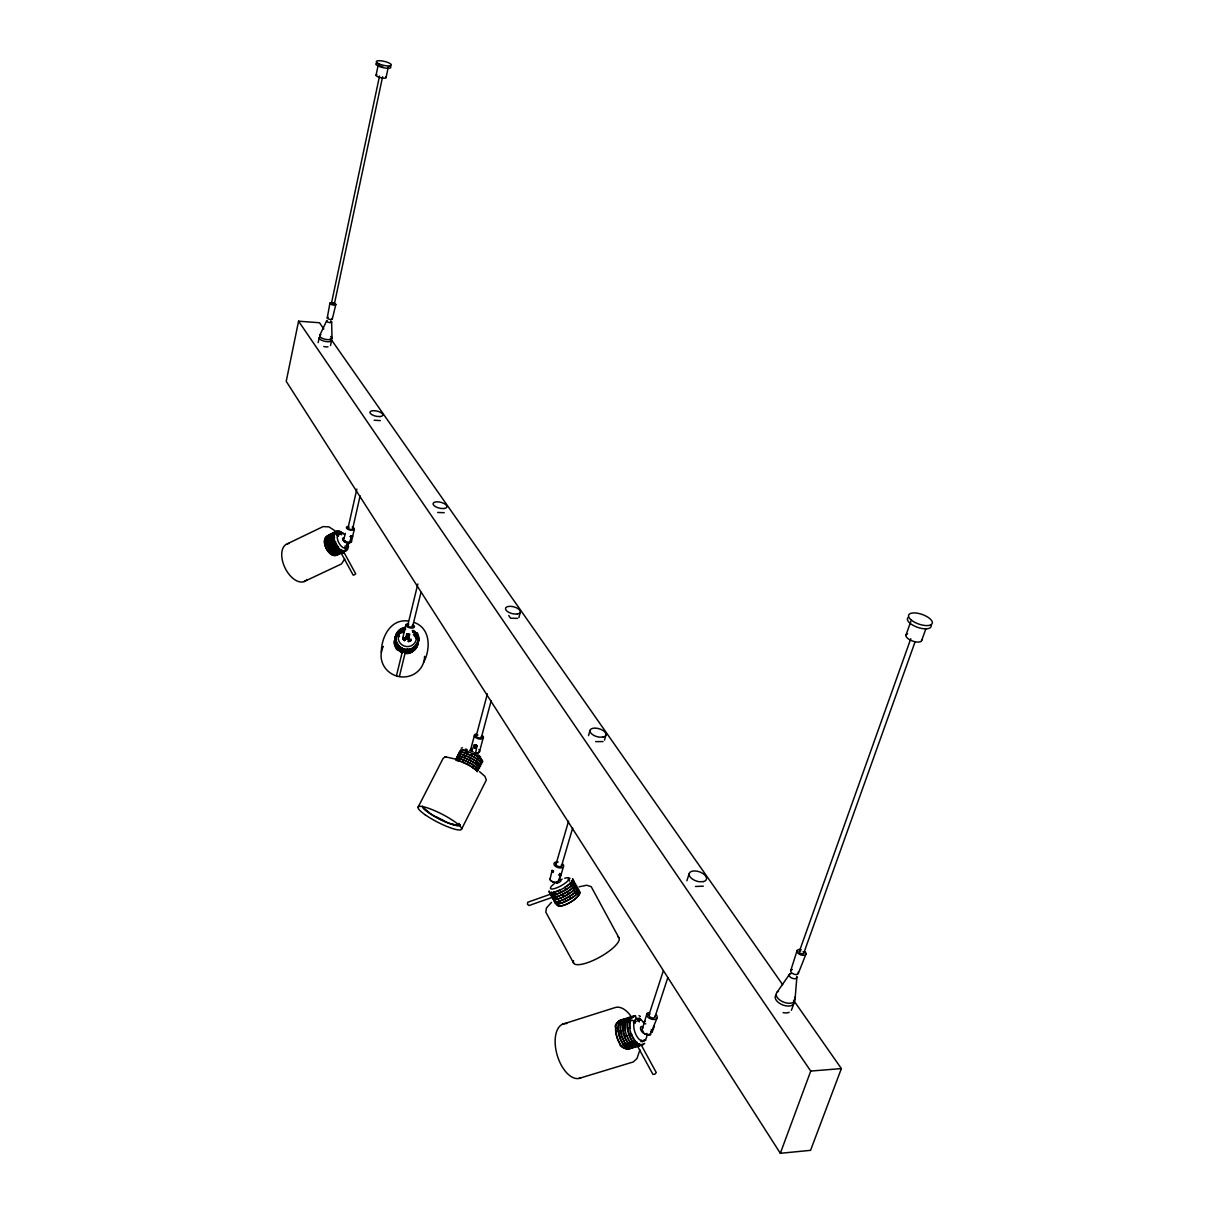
<?xml version="1.0" encoding="UTF-8"?>
<svg xmlns="http://www.w3.org/2000/svg" width="1214" height="1214" viewBox="0 0 1214 1214"><rect width="100%" height="100%" fill="white"/><g stroke="black" fill="none" stroke-linecap="round" stroke-linejoin="round"><path stroke-width="1.5" d="M638.321 1045.998L639.186 1045.952M552.021 895.31L552.537 894.369M476.48 745.032L476.192 746.473M795.079 998.955L796.87 976.997M559.669 873.443L561.141 874.475L557.514 882.396A5.038 2.792 16.9 0 1 552.673 881.774A4.598 2.549 16.9 0 1 550.033 879.285L552.097 870.408L552.947 871.455M650.598 1031.688L652.206 1031.794A5.509 3.278 19.9 0 0 651.068 1029.942M352.47 537.149L351.241 535.829L350.224 536.679L351.407 535.829M647.001 1013.599L641.766 1030.58A5.509 3.278 19.9 0 0 645.135 1033.979A5.509 3.278 19.9 0 0 650.355 1034.586L656.956 1018.197M650.537 1034.465L649.945 1034.662A5.023 2.989 19.9 0 1 645.165 1034.1A5.023 2.989 19.9 0 1 642.1 1031.02L641.796 1030.398M327.279 317.81L329.935 303.136M639.899 1049.852L637.031 1058.426L633.329 1061.931L578.957 1078.427M323.819 328.948L319.479 322.742L298.568 321.194L286.216 381.317L780.329 1153.3L810.557 1150.341L841.378 1068.578L793.546 1000.215M318.159 342.636L319.221 337.629M376.067 75.192L378.343 64.418M382.592 76.785L334.336 304.168L332.712 304.335L331.407 303.485L379.527 76.042M381.348 652.343C381.226 637.396 390.498 618.7 407.98 620.991M386.052 77.62L388.359 66.846M330.527 345.52L331.589 340.512M352.606 536.254L350.846 538.303L349.662 542.931A4.067 1.806 12.7 0 1 345.671 542.294A4.067 1.806 12.7 0 1 343.532 540.367L345.353 533.371M348.13 527.68L356.84 489.075M352.621 528.94L360.118 495.858M350.33 541.581L351.438 541.702L354.367 528.94M395.658 640.537L395.658 640.537A11.245 10.789 12.4 0 1 396.295 635.772M395.931 639.308L395.931 639.308A11.26 10.805 12.5 0 1 397.266 633.071L397.691 633.298M397.266 633.071L397.539 633.92M397.858 635.104A10.744 10.304 12.4 0 1 400.15 632.995L400.013 632.008A11.23 10.774 12.4 0 1 402.987 630.597M400.438 631.766L400.301 630.764L400.438 631.766A10.759 10.319 12.4 0 0 399.194 632.737M401.955 650.841L401.758 651.25A11.214 10.759 12.4 0 1 396.811 646.941L397.357 646.106A10.744 10.319 12.4 0 1 396.629 644.725M402.046 650.051A11.23 10.774 12.4 0 1 397.084 645.742L397.646 644.892A10.759 10.334 12.4 0 1 396.917 643.511M402.335 648.837A11.26 10.805 12.4 0 1 397.373 644.528L397.509 643.906A11.26 10.805 12.5 0 0 402.487 648.23L401.758 651.25M400.15 632.995L400.013 632.008M396.811 646.941L397.357 646.106M397.084 645.742L397.646 644.892M633.222 1041.916A14.538 7.314 73 0 1 629.247 1034.889L631.553 1034.176A14.538 7.314 73 0 0 635.529 1041.202L633.329 1041.46A13.915 7.011 73 0 0 636.819 1044.207L636.864 1044.799A14.538 7.314 73 0 0 641.235 1044.389M638.124 1020.928L640.522 1019.76L638.124 1020.928A13.915 7.011 73 0 0 635.832 1018.804M627.213 1035.451L624.618 1036.316A14.507 7.33 73.1 0 0 628.594 1043.327L631.022 1042.158A13.9 7.011 73 0 0 633.329 1044.268M635.832 1021.642L633.541 1022.355L635.832 1021.642A13.9 7.011 73 0 0 634.694 1020.458M626.287 1044.04L626.409 1043.585A13.885 7.026 73.1 0 0 629.899 1046.331L627.592 1047.029A13.885 7.041 73.1 0 1 624.102 1044.283L626.287 1044.04A14.507 7.345 73.1 0 1 625.149 1042.568M628.594 1043.327L631.022 1042.158M405.4 637.441L404.626 640.597L406.811 634.027M410.727 640.385A3.961 1.897 13.6 0 1 408.42 641.508L409.679 633.981M408.374 641.508L409.255 637.851M332.302 318.994L335.823 304.517M402.744 638.094L405.977 624.815M407.783 625.256L417.828 583.98M396.462 675.758L402.441 651.281M408.101 636.94C407.494 640.522 405.688 635.741 407.585 634.118M409.3 635.347L408.208 634.027L409.482 634.77L406.644 634.694M407.767 638.321L408.708 634.452M399.421 676.471L405.37 651.994M549.745 878.708L549.699 878.875A5.038 2.792 16.9 0 0 552.673 881.774A4.598 2.549 16.9 0 0 557.15 882.502L557.696 882.29M412.639 626.424L420.985 592.341M408.253 636.348L408.496 635.347M415.234 646.667A10.759 10.319 12.4 0 1 412.942 648.792L413.215 649.171A11.23 10.774 12.4 0 1 406.948 651.083L407.085 650.021M406.948 651.083L407.388 648.822L407.236 649.885A11.26 10.805 12.4 0 0 413.534 647.957L413.413 646.971M412.623 649.991L412.912 650.37A11.214 10.759 12.4 0 1 406.644 652.282L406.796 651.69A11.23 10.774 12.4 0 0 410.089 651.19M416.766 639.125A10.744 10.304 12.4 0 0 415.522 636.273L416.083 635.438A11.23 10.774 12.4 0 0 412.608 631.933M415.841 635.059L416.402 634.209L415.841 635.059A10.759 10.319 12.4 0 1 417.085 637.911M415.522 636.273L416.083 635.438M418.147 638.169L418.314 637.562A11.26 10.805 12.5 0 1 418.147 640.78M416.356 646.227L416.356 646.227A11.23 10.774 12.4 0 0 417.707 641.614M413.534 647.957L413.246 647.578A10.774 10.334 12.4 0 0 416.417 644.179L416.994 643.799A11.26 10.805 12.5 0 0 417.692 642.327M470.637 749.736L474.325 735.805M471.654 751.208L474.431 744.652L477.041 745.912L475.584 752.908A4.659 2.398 14.9 0 0 479.287 752.194A4.659 2.398 14.9 0 0 478.862 749.66M476.283 735.73L487.375 693.877M559.533 903.489L558.652 900.97L559.533 903.489A13.111 3.445 -29 0 0 565.845 901.198L565.906 901.016A12.55 3.308 -29 0 0 570.823 898.314L570.99 898.39A13.111 3.445 -29 0 0 576.468 894.217L574.859 892.108L576.468 894.217M481.442 737.186L491.154 700.812M479.682 751.011L483.4 737.095M518.894 617.607L520.32 612.281M575.254 892.002A13.111 3.43 -29 0 1 569.776 896.16L569.609 896.084A12.565 3.293 -29 0 1 564.677 898.785L564.631 898.967A13.111 3.43 -29 0 1 558.319 901.258M557.105 899.028L556.209 896.509L557.105 899.028A13.111 3.414 -29 0 0 563.417 896.736L563.463 896.539A12.565 3.278 -29 0 0 568.395 893.853L568.562 893.914A13.111 3.414 -29 0 0 574.04 889.771L572.431 887.646A12.565 3.263 -29 0 0 574.359 885.158L574.844 884.93A13.111 3.399 -29 0 0 574.92 883.746M568.562 893.914L567.181 891.622A12.565 3.263 -29 0 1 562.249 894.308L562.203 894.506A13.111 3.399 -29 0 1 555.891 896.797M554.677 894.566L553.781 892.047L554.677 894.566A13.126 3.399 -29 0 0 560.989 892.275L561.035 892.078A12.565 3.247 -29 0 0 565.967 889.376L566.134 889.452A13.126 3.399 -29 0 0 571.627 885.309L570.003 883.185L571.764 885.825M423.58 662.541C430.651 649.369 430.894 628.503 414.399 622.539M588.502 735.654L590.019 730.433M556.027 864.11L568.577 821.15M561.612 865.703L572.644 828.115M559.366 880.271L561.187 874.126M563.357 866.933L561.141 874.475L559.608 873.792M604.466 740.145L605.998 734.94M790.739 970.563L797.067 950.714M686.881 880.772L689.097 873.913M648.929 1015.025L663.33 970.79M655.014 1016.755L667.746 977.847M652.176 1031.991L654.376 1026.103M905.978 635.089L910.819 621.462M799.298 951.548L910.773 638.761M803.729 953.218L914.946 642.221M921.654 640.567L925.933 628.64M791.391 1010.321L793.941 1003.204M780.329 1153.3L810.74 1071.067L298.568 321.194M476.465 746.14L475.342 748.294M344.746 558.941L341.468 563.949L304.077 581.567M798.311 973.416L805.959 954.067M338.66 552.765L338.22 553.766M338.16 553.903L338.615 552.947M336.764 548.015L338.463 547.013L336.764 548.015A10.547 5.827 64.4 0 1 333.698 542.628L335.534 541.839L333.698 542.628M330.451 551.004L332.15 550.003L330.451 551.004A10.531 5.842 64.4 0 1 327.385 545.617L329.222 544.843A10.076 5.584 64.4 0 1 328.782 543.432M333.607 549.517L335.307 548.5L333.607 549.517A10.531 5.842 64.4 0 1 330.542 544.13L332.378 543.341L330.542 544.13M476.419 744.774L474.674 748.264L476.176 744.698M319.646 335.565L326.612 320.921M476.161 746.686L475.509 748.067L474.401 747.581M556.543 903.914C559.123 910.773 580.58 898.269 579.715 891.85M463.399 759.979L462.473 762.286A11.67 2.474 27.1 0 1 467.117 764.38L467.162 764.274A12.186 2.58 27.1 0 1 473.096 767.809L474.173 765.7A12.17 2.595 27.1 0 0 468.24 762.164A11.654 2.474 27.1 0 0 463.551 760.176L463.399 759.979A12.17 2.595 27.1 0 0 458.255 758.538L457.177 760.647M468.194 762.255L467.117 764.38M470.395 757.931A12.17 2.61 27.1 0 1 476.328 761.466L475.251 763.576A12.17 2.595 27.1 0 0 469.317 760.04L470.395 757.931A11.654 2.504 27.1 0 0 465.706 755.943L465.554 755.761A12.17 2.61 27.1 0 0 460.409 754.319L459.711 756.671L460.409 754.319M477.39 759.357A12.17 2.625 27.1 0 0 471.472 755.806L472.534 753.697A12.155 2.64 27.1 0 1 478.468 757.233L477.087 759.296L478.468 757.233M472.489 753.803L472.534 753.697A12.671 2.747 27.1 0 0 460.47 751.633M461.563 829.177L486.344 780.041L484.917 776.338L479.576 771.679M474.856 769.373A11.67 2.474 27.1 0 0 472.807 767.764L474.173 765.7M476.996 765.139A11.654 2.489 27.1 0 0 474.947 763.53L476.328 761.466M476.662 767.976L475.584 770.101L476.662 767.976A11.654 2.474 27.1 0 0 473.87 765.639M476.025 761.421A11.654 2.504 27.1 0 1 478.802 763.758L478.164 766.019A12.17 2.595 27.1 0 1 478.711 766.702M481.154 763.06A12.17 2.625 27.1 0 0 480.304 761.8L481.366 759.691A12.155 2.64 27.1 0 1 482.11 761.77L481.654 761.527M478.164 766.019L478.802 763.758M480.304 761.8L481.366 759.691M479.227 763.909A12.17 2.61 27.1 0 1 479.97 765.973L478.908 768.083A12.17 2.595 27.1 0 0 479.014 767.278M469.257 760.146A11.654 2.489 27.1 0 0 464.628 758.067L465.554 755.761M471.411 755.912A11.654 2.504 27.1 0 0 466.783 753.833L467.709 751.527A12.155 2.64 27.1 0 0 462.564 750.1L461.866 752.468L462.564 750.1M462.473 762.286L463.551 760.176M464.628 758.067L465.706 755.943M466.783 753.833L467.709 751.527M457.283 757.066A12.17 2.595 27.1 0 1 457.45 756.701L458.983 754.85A11.654 2.504 27.1 0 1 460.789 754.577M459.59 752.498L461.123 750.647M457.45 756.701L458.983 754.85M351.438 541.702L351.483 541.611A4.067 1.806 12.7 0 0 350.861 540.594M418.056 807.249L443.14 758.34L444.992 757.066M555.359 893.292L555.466 894.688M631.326 1046.787L630.536 1047.864L631.083 1047.227M777.112 992.141L789.57 974.235M343.456 552.704L342.014 553.432L342.758 552.977M403.048 651.296L404.672 651.827M557.211 882.123C555.359 884.748 563.114 880.711 560.307 880.454M473.779 745.29L477.026 745.791M643.299 1031.49L643.01 1031.748A2.762 1.381 73 0 1 641.129 1030.565A2.762 1.381 73 0 1 640.613 1027.332L641.083 1026.619A2.762 1.381 73 0 1 642.965 1027.818M551.49 902.366L546.452 907.981L545.814 912.169L573.661 963.172M568.167 879.179L569.685 881.106M552.233 896.721A13.111 3.399 -29 0 0 552.81 896.979L553.265 896.676A12.565 3.263 -29 0 0 556.209 896.509M552.81 896.979L554.479 898.906A12.565 3.278 -29 0 0 557.423 898.739M574.738 885.628L575.193 885.325A13.111 3.414 -29 0 1 576.043 887.161L575.557 887.373A12.565 3.278 -29 0 1 573.645 889.877L574.04 889.771M577.151 890.059L577.606 889.771A13.111 3.445 -29 0 1 578.471 891.607L577.985 891.82A12.55 3.308 -29 0 1 576.073 894.323M549.487 891.88A13.126 3.384 -29 0 0 550.382 892.533L552.051 894.46A12.565 3.247 -29 0 0 554.995 894.278M550.382 892.533L552.051 894.46M461.214 748.219L462.519 747.794M631.553 1034.176L629.247 1034.889M623.996 1044.738A14.492 7.345 73.1 0 1 620.02 1037.742L622.6 1036.877M397.373 644.528L397.782 644.285A10.774 10.334 12.4 0 1 396.538 641.417M619.929 1023.827L619.929 1023.827A11.806 5.994 73.1 0 1 622.554 1023.69M557.15 882.502L556.27 882.062M287.354 543.796L323.03 526.618L328.888 526.846L334.973 530.746M331.862 534.221A10.531 5.842 64.4 0 0 330.967 534.342L329.571 535.511A10.076 5.6 64.4 0 0 327.568 537.058L329.146 536.315L327.568 537.058M334.275 533.25A10.091 5.584 64.4 0 0 332.287 534.813L330.709 535.556A10.091 5.584 64.4 0 1 332.712 534.008L334.275 533.25A10.987 6.085 64.4 0 0 330.284 544.16A10.987 6.085 64.4 0 0 341.559 553.053M334.411 533.341A10.091 5.584 64.4 0 1 335.853 532.506L337.249 531.337M333.956 542.597A10.091 5.584 64.4 0 1 333.031 538.424L332.742 538.272A10.547 5.827 64.4 0 1 333.592 533.705L335.428 533.295M335.853 532.506L337.416 531.747M330.709 535.556L332.287 534.813M336.43 534.418L338.008 534.039A10.091 5.584 64.4 0 1 338.994 534.737M339.571 532.916L341.149 532.172L339.571 532.916A10.547 5.827 64.4 0 0 338.539 532.385M338.008 534.039L336.445 534.797A10.091 5.584 64.4 0 1 338.403 536.36M326.445 541.277L328.311 540.685L326.445 541.277A10.531 5.842 64.4 0 1 327.31 536.709M330.451 535.207A10.531 5.842 64.4 0 0 329.586 539.775L331.452 539.183A10.091 5.584 64.4 0 0 331.923 541.93M332.742 538.272L334.32 537.529A10.547 5.827 64.4 0 1 335.17 532.961M329.586 539.775L331.452 539.183M333.031 538.424L334.609 537.681M327.385 545.617L329.222 544.843M349.769 542.901L349.435 543.053A3.703 1.654 12.7 0 1 345.762 542.491A3.703 1.654 12.7 0 1 343.805 540.731L343.577 540.26M346.293 545.147L348.16 544.555A10.547 5.827 64.4 0 1 348.054 547.104M348.16 544.555L346.597 545.298A10.547 5.827 64.4 0 1 346.187 548.925M339.571 552.992A10.076 5.584 64.4 0 1 338.797 553.326L337.401 554.479A10.531 5.842 64.4 0 1 333.501 553.69L335.064 552.567L333.501 553.69A8.574 4.765 64.4 0 1 330.967 552.567L331.65 552.977L330.936 552.507M336.642 551.824L338.22 551.08L336.642 551.824A10.091 5.584 64.4 0 1 333.729 549.244M339.799 550.337L341.377 549.593L339.799 550.337A10.091 5.584 64.4 0 1 336.885 547.757M345.504 549.517L347.083 548.774M340.542 552.992L341.953 551.839L340.542 552.992A10.531 5.842 64.4 0 1 336.642 552.203M343.699 551.505L345.11 550.352L343.699 551.505A10.547 5.827 64.4 0 1 339.799 550.716M571.217 885.416A12.565 3.247 -29 0 0 573.145 882.927L573.63 882.715A13.126 3.399 -29 0 0 572.78 880.894L572.34 881.182A12.565 3.247 -29 0 0 571.536 881.106M552.036 895.113L552.522 894.9A12.565 3.263 -29 0 1 553.599 893.307M554.935 899.331L554.449 899.544A13.111 3.43 -29 0 0 554.267 900.227M574.859 892.108A12.565 3.293 -29 0 0 576.771 889.604L578.471 891.607M703.346 886.174L695.455 886.478M637.153 1042.204L636.273 1042.265M550.139 894.339L527.756 902.245L527.453 904.293L528.985 905.538L553.098 897.055M349.404 543.068L343.82 540.7M603.024 741.572L595.634 741.633M562.386 1024.282L614.208 1007.848C620.764 1005.162 627.046 1010.852 630.643 1015.769M622.099 1022.507A13.885 7.026 73.1 0 0 621.568 1023.827L619.277 1024.54A13.885 7.041 73.1 0 1 621.31 1021.338L623.359 1020.064A14.507 7.345 73.1 0 1 626.545 1019.35M623.541 1022.689A14.507 7.33 73.1 0 0 623.086 1030.049L625.392 1029.335A14.522 7.33 73 0 1 625.832 1021.96L623.859 1023.114A13.9 7.026 73.1 0 1 625.878 1019.912L628.184 1019.183M628.457 1021.672L630.764 1020.944L628.457 1021.672A13.915 7.011 73 0 1 630.476 1018.47L632.54 1017.18A14.538 7.314 73 0 1 635.726 1016.482M621.31 1021.338L623.359 1020.064M630.476 1018.47L632.54 1017.18M623.859 1023.114L626.166 1022.385M618.487 1031.475L621.128 1030.868L618.487 1031.475A14.492 7.345 73.1 0 1 618.943 1024.115M627.699 1028.607L630.354 1028L627.699 1028.607A14.538 7.314 73 0 1 628.139 1021.247M623.086 1030.049L625.392 1029.335M620.02 1037.742L622.327 1037.029A14.507 7.345 73.1 0 0 624.102 1040.884M624.618 1036.316L626.94 1035.603M650.476 1034.48L648.959 1034.161M624.102 1044.283L626.409 1043.585M642.98 1040.58L645.605 1040.292L642.98 1040.58A13.915 7.011 73 0 1 642.464 1041.9M628.7 1042.872A13.9 7.026 73.1 0 0 632.206 1045.618L634.512 1044.92M636.819 1044.207L639.171 1044.086A14.538 7.314 73 0 0 640.37 1044.45M627.592 1047.029L629.945 1046.908A14.507 7.345 73.1 0 0 633.359 1047.06M632.206 1045.618L634.558 1045.497M636.864 1044.799L639.171 1044.086M579.154 886.797L586.681 885.234L591.172 886.645L618.837 937.633M517.528 618.351L510.593 618.23L508.712 615.513M341.559 553.842L353.213 575.163L354.503 574.768L355.717 573.873L344.048 552.507M620.794 1023.599L621.553 1023.584M444.233 512.703L437.693 512.46M380.331 420.59L374.14 420.241M644.437 1021.49L645.256 1021.369M446.16 756.975L455.569 759.129M810.74 1071.067L841.378 1068.578M444.794 757.081L446.357 756.959M578.213 891.607L579.124 891.668M404.763 653.238C411.698 655.317 418.663 646.622 417.889 642.343C417.995 648.929 411.425 654.225 405.036 653.253M329.601 535.404C317.324 537.104 329.874 560.853 337.765 554.479C328.539 560.337 318.114 537.089 329.449 535.389M408.405 641.356L408.648 641.387A4.34 2.079 13.6 0 0 410.863 639.004M578.395 891.592L579.26 891.683M332.606 553.417L332.484 553.372M475.402 753.014L475.463 753.029A4.249 2.185 14.9 0 0 479.196 751.299M406.736 634.103L408.071 634.603M404.657 640.446L404.429 640.355A4.34 2.079 13.6 0 1 403.564 637.229M333.41 303.424L334.336 304.168M579.776 891.911C582.007 897.586 555.769 912.109 556.847 903.368L555.693 901.122A13.673 3.596 -29 0 0 568.516 900.014A13.673 3.596 -29 0 0 577.181 889.376A13.111 3.43 -29 0 0 576.392 887.54L575.952 887.844A12.565 3.293 -29 0 0 574.161 887.813M350.269 536.573L351.468 537.074M552.097 870.408L553.63 871.091M551.733 871.819L553.25 872.502M558.486 874.854L560.018 875.537M644.088 1023.114L645.757 1023.888M642.1 1030.974L643.117 1031.445M479.97 765.973L479.515 765.731A11.654 2.504 27.1 0 1 479.12 765.943M416.099 645.393L416.675 645.013A11.245 10.789 12.4 0 0 417.828 642.009M638.989 1015.617L640.431 1016.482M458.255 758.538L458.634 758.796A11.654 2.474 27.1 0 0 456.828 759.053L456.373 758.811A12.17 2.595 27.1 0 0 456.297 759.645M475.053 745.502L476.389 746.428M636.409 1043.099L636.09 1042.689A13.885 7.026 73.1 0 1 635.575 1044.01M330.345 338.281L782.666 984.675M560.989 892.275L559.775 890.029A13.126 3.384 -29 0 1 553.463 892.336M562.249 894.308L563.417 896.736M564.692 898.77L565.845 901.198M641.083 1044.708L656.258 1072.554L654.877 1074.193L652.95 1074.405L637.729 1046.514M553.265 896.676L554.479 898.906M555.238 901.425L556.892 903.353A12.55 3.308 -29 0 0 559.851 903.186M573.63 882.715L572.416 880.484A13.126 3.384 -29 0 0 572.507 879.3M576.043 887.161L574.844 884.93A13.673 3.566 -29 0 1 566.968 895.052A13.673 3.566 -29 0 1 552.765 897.541M571.931 880.696L573.145 882.927M574.359 885.158L575.557 887.373M576.771 889.604L577.985 891.82M572.082 885.537L570.565 883.61A12.565 3.263 -29 0 1 573.539 883.397M566.134 889.452L564.92 887.222A13.126 3.384 -29 0 0 570.413 883.079M569.609 896.084L570.99 898.39M330.967 534.342L331.134 534.752A10.972 6.085 64.4 0 0 327.765 547.18A10.972 6.085 64.4 0 0 339.723 553.174M630.036 1019.016L630.081 1019.593A13.9 7.026 73.1 0 1 631.25 1020.246M625.468 1020.443L625.514 1021.02A13.885 7.041 73.1 0 1 626.682 1021.672M406.644 652.282L406.629 651.827A10.744 10.304 12.4 0 1 405.036 651.721M331.634 322.105L332.029 338.463M656.061 1014.661A5.524 3.263 19.8 0 1 655.363 1019.274A5.524 3.263 19.8 0 1 647.881 1017.135A5.524 3.263 19.8 0 1 648.595 1012.522M654.983 1016.239A3.187 1.867 19.8 0 1 653.011 1017.969A3.187 1.867 19.8 0 1 649.323 1016.255A3.187 1.867 19.8 0 1 650.021 1013.948M581.066 1077.683A28.377 14.978 73.5 0 1 556.801 1053.752A28.377 14.978 73.5 0 1 566.817 1023.569M620.293 1037.591A13.885 7.041 73.1 0 1 618.837 1031.581M646.925 1033.387A11.761 5.903 73 0 1 639.292 1039.412A11.761 5.903 73 0 1 634.209 1021.748A11.761 5.903 73 0 1 644.103 1023.63M629.52 1034.738A13.915 7.011 73 0 1 628.048 1028.713M621.947 1034.889A13.885 7.026 73.1 0 1 621.462 1032.871M622.782 1021.429A13.885 7.026 73.1 0 1 623.586 1020.625M627.79 1020.306A13.885 7.026 73.1 0 1 630.127 1021.885M636.895 1045.922A14.522 7.33 73 0 1 635.757 1045.861M630.901 1042.629A14.522 7.33 73 0 1 629.763 1041.142M628.715 1039.457A14.522 7.33 73 0 1 627.759 1037.591M629.99 1017.833A14.522 7.33 73 0 1 631.128 1017.909M641.371 1040.094A14.522 7.33 73 0 1 641.007 1041.703M637.729 1045.451A15.129 7.648 73.1 0 1 623.981 1035.436A15.129 7.648 73.1 0 1 628.746 1018.045M632.524 1020.17A15.129 7.648 73.1 0 1 634.937 1022.977M641.462 1044.951A15.145 7.633 73 0 1 628.26 1032.917A15.145 7.633 73 0 1 633.329 1016.604M635.832 1017.727A15.145 7.633 73 0 1 638.336 1020.018M626.682 1021.065A13.9 7.011 73 0 1 627.365 1020.003M644.649 1043.342A15.16 7.618 73 0 1 630.916 1033.296A15.16 7.618 73 0 1 635.62 1015.89M639.399 1018.015A15.16 7.618 73 0 1 640.628 1019.305M630.248 1017.909A14.538 7.314 73 0 1 633.42 1017.195M638.23 1020.473A14.538 7.314 73 0 1 639.353 1021.945M636.622 1045.785A14.507 7.33 73.1 0 1 632.251 1046.21M625.65 1019.35A14.507 7.33 73.1 0 1 627.699 1018.561M633.647 1021.9A14.507 7.33 73.1 0 1 634.77 1023.372M633.147 1046.863A15.114 7.663 73.1 0 1 619.368 1036.862A15.114 7.663 73.1 0 1 624.163 1019.472M635.438 1046.149A15.114 7.648 73.1 0 1 621.34 1035.072A15.114 7.648 73.1 0 1 627.699 1019.153M640.036 1044.753A15.145 7.633 73 0 1 625.954 1033.645A15.145 7.633 73 0 1 632.282 1017.727M624.907 1036.164A13.9 7.026 73.1 0 1 623.435 1030.155M637.866 1043.312A13.9 7.026 73.1 0 1 637.198 1044.404M619.277 1021.733A13.87 7.056 73.1 0 1 620.308 1021.505M630.005 1027.894A14.538 7.314 73 0 1 630.445 1020.534M643.541 1043.676A14.538 7.314 73 0 1 642.585 1044.252M632.024 1047.196A14.492 7.345 73.1 0 1 627.638 1047.606M621.067 1020.777A14.492 7.345 73.1 0 1 624.269 1020.064M620.794 1030.762A14.507 7.345 73.1 0 1 620.855 1024.995M626.819 1046.256A11.806 5.994 73.1 0 1 622.934 1044.875M562.704 863.973A5.053 2.777 16.9 0 1 561.08 867.919A5.053 2.777 16.9 0 1 554.145 864.808A5.053 2.777 16.9 0 1 558.182 861.955M561.429 864.823A2.914 1.593 16.9 0 1 560.337 866.614A2.914 1.593 16.9 0 1 556.74 865.582A2.914 1.593 16.9 0 1 556.589 863.442M617.926 936.859A25.949 7.512 -29.1 0 1 598.745 957.694A25.949 7.512 -29.1 0 1 573.524 960.714M573.6 887.464A13.673 3.581 -29 0 1 575.633 891.911A13.673 3.581 -29 0 1 559.487 901.152A13.673 3.581 -29 0 1 555.147 898.026M573.569 882.73A13.673 3.551 -29 0 1 571.172 889.209A13.673 3.551 -29 0 1 555.147 897.176A13.673 3.551 -29 0 1 553.675 892.609M572.371 880.514A13.673 3.536 -29 0 1 564.54 890.575A13.673 3.536 -29 0 1 550.337 893.109M564.707 878.268A10.607 2.716 -29 0 1 567.09 881.607A10.607 2.716 -29 0 1 553.038 888.936A10.607 2.716 -29 0 1 554.206 883.746M560.777 879.816A10.607 2.716 -29 0 1 562.158 879.194M551.733 891.941A12.565 3.247 -29 0 0 551.308 892.685L550.822 892.897A13.126 3.399 -29 0 0 551.596 894.748M554.145 896.372A12.565 3.278 -29 0 0 553.721 897.116L553.235 897.328A13.111 3.414 -29 0 0 554.024 899.195M554.935 899.331A12.565 3.293 -29 0 1 556.012 897.738M572.644 878.633A13.673 3.521 -29 0 1 561.536 889.316A13.673 3.521 -29 0 1 549.138 890.894M568.789 878.602A13.673 3.521 -29 0 1 570.079 878.375M556.452 903.641A13.111 3.445 -29 0 1 555.466 902.442M572.826 887.54A13.111 3.399 -29 0 1 567.348 891.683M558.121 903.656A12.55 3.323 -29 0 1 558.774 902.821M575.724 893.109A12.55 3.323 -29 0 1 578.714 892.927M576.21 893.686A10.683 2.823 -29 0 1 577.834 894.172M482.565 735.76A4.674 2.382 14.9 0 1 481.503 738.962A4.674 2.382 14.9 0 1 475.16 737.156A4.674 2.382 14.9 0 1 476.222 733.954M471.457 751.087A4.659 2.398 14.9 0 1 471.032 748.552M470.941 750.131A4.249 2.185 14.9 0 1 471.305 749.053M481.321 736.443A2.686 1.366 14.9 0 1 478.771 737.839A2.686 1.366 14.9 0 1 476.48 735.411M477.345 735.016A2.686 1.366 14.9 0 1 477.952 734.971M459.681 824.959A20.942 3.961 27.1 0 1 456.1 824.989M454.218 824.549A20.942 3.961 27.1 0 1 452.048 823.896M444.37 820.876A20.942 3.961 27.1 0 1 436.13 816.719M428.906 812.227A20.942 3.961 27.1 0 1 422.76 806.354A20.532 3.87 27.1 0 0 442.731 820.679A20.532 3.87 27.1 0 0 459.013 823.35M459.135 825.611A21.397 4.037 27.1 0 1 438.679 818.448A21.397 4.037 27.1 0 1 422.26 806.369M460.379 824.913A21.397 4.037 27.1 0 1 459.969 825.368M455.842 759.433A12.686 2.701 27.1 0 1 468.285 762.058A12.686 2.701 27.1 0 1 477.861 770.662M456.919 757.324A12.686 2.716 27.1 0 1 469.363 759.949A12.686 2.716 27.1 0 1 478.923 768.553M458.315 755.836A12.686 2.716 27.1 0 1 470.44 757.824A12.686 2.716 27.1 0 1 479.318 766.535M459.393 753.742A12.686 2.732 27.1 0 1 471.518 755.715A12.686 2.732 27.1 0 1 480.38 764.441M457.906 756.944A11.654 2.489 27.1 0 1 459.711 756.671M472.595 753.591A12.671 2.747 27.1 0 1 481.457 762.331M460.592 751.238A12.155 2.64 27.1 0 1 460.667 750.404M479.12 764.137A12.17 2.625 27.1 0 1 476.829 763.652M459.514 753.333A12.17 2.625 27.1 0 1 459.438 752.862M461.487 752.21A12.17 2.625 27.1 0 1 466.631 753.636M459.332 756.428A12.17 2.595 27.1 0 1 464.476 757.87M458.771 756.019A12.17 2.61 27.1 0 1 458.528 754.607M477.087 768.143A12.17 2.595 27.1 0 1 477.83 770.192M455.918 760.343A12.701 2.686 27.1 0 1 474.613 768.766M475.645 769.615A12.701 2.686 27.1 0 1 477.33 771.709M481.26 758.295A9.818 2.14 27.1 0 1 477.709 758.416M465.326 749.144A9.818 2.14 27.1 0 1 467.178 749.524M469.484 750.298A9.818 2.14 27.1 0 1 470.759 750.813M472.064 751.405A9.818 2.14 27.1 0 1 473.384 752.043M474.689 752.741A9.818 2.14 27.1 0 1 477.102 754.182M478.179 754.911A9.818 2.14 27.1 0 1 479.105 755.609M479.894 756.276A9.818 2.14 27.1 0 1 480.516 756.883M477.102 759.296A11.654 2.504 27.1 0 1 479.879 761.648M458.224 760.814A12.186 2.58 27.1 0 1 460.819 761.557M476.571 770.92A12.186 2.58 27.1 0 1 476.874 771.497M352.212 527.013A4.067 1.791 12.7 0 1 353.547 529.987A4.067 1.791 12.7 0 1 347.447 529.016A4.067 1.791 12.7 0 1 348.221 526.375M350.497 540.943A3.703 1.654 12.7 0 1 351.074 541.869M352.667 528.667A2.337 1.032 12.7 0 1 350.876 529.425A2.337 1.032 12.7 0 1 348.251 528.333A2.337 1.032 12.7 0 1 349.131 527.195M306.96 579.488A20.668 11.806 64.3 0 1 285.169 568.198A20.668 11.806 64.3 0 1 289.114 543.432M333.486 553.311A10.076 5.6 64.4 0 1 330.572 550.746M327.643 545.587A10.076 5.6 64.4 0 1 326.733 541.429M338.66 553.205A10.076 5.6 64.4 0 1 337.993 553.736M346.02 550.2A10.987 6.07 64.4 0 1 334.427 544.919A10.987 6.07 64.4 0 1 336.445 531.55M339.571 532.536A10.987 6.07 64.4 0 1 341.711 534.251M348.281 542.005A8.528 4.704 64.4 0 1 343.198 547.666A8.528 4.704 64.4 0 1 337.234 536.042A8.528 4.704 64.4 0 1 344.397 534.433M348.039 548.485A11.002 6.07 64.4 0 1 339.935 549.289A11.002 6.07 64.4 0 1 333.987 536.451A11.002 6.07 64.4 0 1 340.072 531.246M342.227 532.551A11.002 6.07 64.4 0 1 343.274 533.492M348.479 546.088A11.002 6.07 64.4 0 1 348.342 547.362M345.277 550.761A10.547 5.827 64.4 0 1 341.377 549.972M338.342 547.271A10.547 5.827 64.4 0 1 335.276 541.869M335.671 532.081A10.547 5.827 64.4 0 1 336.566 531.975M342.12 552.249A10.547 5.827 64.4 0 1 338.22 551.459M335.185 548.774A10.547 5.827 64.4 0 1 332.12 543.371M331.164 539.031A10.547 5.827 64.4 0 1 332.029 534.463M336.976 533.143A10.547 5.827 64.4 0 1 338.008 533.674M345.019 546.042A10.547 5.827 64.4 0 1 344.897 548.591M340.694 553.205A10.972 6.085 64.4 0 1 329.343 546.421A10.972 6.085 64.4 0 1 331.726 533.811M336.43 534.039A10.987 6.085 64.4 0 1 338.569 535.738M343.85 551.733A10.987 6.085 64.4 0 1 332.484 544.934A10.987 6.085 64.4 0 1 334.867 532.309M337.993 533.295A10.987 6.085 64.4 0 1 339.085 534.054M339.586 533.295A10.091 5.584 64.4 0 1 341.544 534.858M344.29 550.761A10.091 5.584 64.4 0 1 343.532 551.095M338.22 551.08A10.091 5.584 64.4 0 1 336.248 549.532M330.8 544.084A10.091 5.584 64.4 0 1 329.874 539.927M341.149 552.249A10.091 5.584 64.4 0 1 340.375 552.582M332.53 533.583A10.531 5.842 64.4 0 1 334.396 533.568M338.979 553.736A10.531 5.842 64.4 0 1 335.064 552.947M332.029 550.261A10.531 5.842 64.4 0 1 328.964 544.874M328.008 540.534A10.531 5.842 64.4 0 1 328.888 535.966M335.064 552.567A10.076 5.584 64.4 0 1 334.062 551.884M329.146 536.315A10.076 5.584 64.4 0 1 329.692 535.602M344.306 538.318A2.003 1.108 64.4 0 0 343.319 537.893L342.849 538.227A2.003 1.108 64.4 0 0 343.092 540.397A2.003 1.108 64.4 0 0 344.685 541.611L345.155 541.277A2.003 1.108 64.4 0 0 345.277 540.943M412.745 624.618A4.355 2.064 13.6 0 1 413.139 627.911A4.355 2.064 13.6 0 1 406.66 626.348A4.355 2.064 13.6 0 1 408.526 623.601M404.581 640.582A3.961 1.897 13.6 0 1 403.776 637.729M412.123 625.438A2.504 1.184 13.6 0 1 411.728 627.077A2.504 1.184 13.6 0 1 408.299 626.242A2.504 1.184 13.6 0 1 408.693 624.603M424.566 656.379A21.776 20.957 12.1 0 1 397.843 676.335A21.776 20.957 12.1 0 1 383.305 646.409M416.675 644.513A10.729 10.289 12.4 0 1 413.655 649.793M411.06 651.554A10.729 10.289 12.4 0 1 409.588 652.13M408.025 652.479A10.729 10.289 12.4 0 1 404.839 652.495M397.964 648.762A10.729 10.289 12.4 0 1 397.039 647.487M396.31 646.106A10.729 10.289 12.4 0 1 395.794 644.634M397.676 635.893A10.729 10.289 12.4 0 1 398.738 634.755M401.333 633.01A10.729 10.289 12.4 0 1 404.353 632.099M413.276 634.679A10.729 10.289 12.4 0 1 416.053 638.443M418.026 642.267A11.685 11.214 12.4 0 1 404.915 652.631M403.2 652.267A11.685 11.214 12.4 0 1 396.143 635.924M398.253 633.298A11.685 11.214 12.4 0 1 399.588 632.251M401.075 631.401A11.685 11.214 12.4 0 1 402.684 630.779M416.341 635.817A11.685 11.214 12.4 0 1 417.13 637.32M418.193 641.66A11.7 11.23 12.4 0 1 405.051 652.039M401.697 651.068A11.7 11.23 12.4 0 1 396.28 635.317M401.227 630.779A11.7 11.23 12.4 0 0 398.389 632.691A10.774 10.334 12.4 0 1 400.726 630.536M412.866 631.553A11.7 11.23 12.4 0 1 415.476 633.814M416.493 635.195A11.7 11.23 12.4 0 1 417.282 636.713M418.299 639.368A11.715 11.245 12.4 0 1 405.203 651.432M403.488 651.068A11.715 11.245 12.4 0 1 397.373 633.298M418.162 637.092A11.715 11.245 12.4 0 1 404.49 650.674A11.715 11.245 12.4 0 1 397.524 632.691M413.185 630.324A11.715 11.245 12.4 0 1 415.795 632.585M418.329 636.47A11.73 11.26 12.4 0 1 410.696 649.824A11.73 11.26 12.4 0 1 396.174 643.253A11.73 11.26 12.4 0 1 401.667 628.928M403.276 628.306A11.73 11.26 12.4 0 1 404.975 627.926M416.963 633.359A11.73 11.26 12.4 0 1 417.768 634.876M412.214 630.567A9.105 8.741 12.5 0 1 413.276 644.513A9.105 8.741 12.5 0 1 399.072 641.478A9.105 8.741 12.5 0 1 405.719 629.186M407.236 649.429A10.774 10.334 12.4 0 1 402.532 648.428L402.183 649.444A11.245 10.789 12.4 0 1 397.236 645.135M416.159 633.814A10.774 10.334 12.4 0 1 416.888 635.21M416.265 644.786A10.759 10.334 12.4 0 1 413.094 648.185M403.898 649.581A10.759 10.334 12.4 0 1 402.38 649.035M396.401 642.024A10.759 10.334 12.4 0 1 396.128 640.491M398.283 633.253A10.759 10.334 12.4 0 1 399.345 632.115M415.992 634.436A10.759 10.334 12.4 0 1 417.237 637.304M406.933 650.628A10.759 10.319 12.4 0 1 405.324 650.522M403.746 650.188A10.759 10.319 12.4 0 1 402.244 649.627L401.895 650.643A11.23 10.774 12.4 0 1 396.948 646.334M397.494 645.499A10.759 10.319 12.4 0 1 396.766 644.118M396.265 642.631A10.759 10.319 12.4 0 1 395.992 641.113M397.266 635.15A10.759 10.319 12.4 0 1 398.131 633.875M414.02 648.413A10.744 10.319 12.4 0 1 412.79 649.384M399.057 633.359A10.744 10.319 12.4 0 1 400.286 632.388M415.689 635.666A10.744 10.319 12.4 0 1 416.918 638.518M397.221 646.713A10.744 10.304 12.4 0 1 395.703 642.327M418.481 635.863A11.745 11.26 12.5 0 1 409.725 649.505A11.745 11.26 12.5 0 1 395.627 640.476A11.745 11.26 12.5 0 1 405.112 627.304M417.13 632.737A11.745 11.26 12.5 0 1 417.919 634.254M413.686 647.35A11.26 10.805 12.5 0 1 407.388 649.278M403.564 628.124A11.26 10.805 12.5 0 1 405.203 627.744M417.98 641.387A11.26 10.805 12.4 0 1 416.842 644.406M395.794 639.915A11.26 10.805 12.4 0 1 396.432 635.15M395.506 641.144A11.23 10.774 12.4 0 1 396.143 636.379M400.15 631.386A11.23 10.774 12.4 0 1 401.591 630.582M403.124 629.975A11.23 10.774 12.4 0 1 404.748 629.611M415.264 633.496A11.23 10.774 12.4 0 1 416.25 634.816M417.874 641.007A11.23 10.774 12.4 0 1 417.206 644.164M417.555 642.221A11.214 10.759 12.4 0 1 416.205 646.819M395.415 639.156A11.214 10.759 12.4 0 1 396.568 636.151M399.861 632.615A11.214 10.759 12.4 0 1 404.459 630.855M414.96 634.725A11.214 10.759 12.4 0 1 415.932 636.045M413.367 648.564A11.245 10.789 12.4 0 1 407.085 650.492M401.728 629.96A11.245 10.789 12.4 0 1 403.276 629.368M412.927 630.703A11.245 10.789 12.4 0 1 415.431 632.873M413.063 649.763A11.23 10.774 12.4 0 1 411.637 650.583M395.552 638.534A11.23 10.774 12.4 0 1 396.705 635.544M409.467 637.866A2.14 2.049 12.5 0 1 407.464 639.429L406.387 639.156A2.14 2.049 12.5 0 1 405.355 637.927M398.693 637.122A9.135 8.771 12.4 0 1 399.558 636.121M330.709 336.46A6.358 2.337 12.5 0 1 330.132 339.571A6.358 2.337 12.5 0 1 321.71 338.023A6.358 2.337 12.5 0 1 320.845 334.639M330.633 321.042A2.58 0.941 12.5 0 1 331.149 322.469A2.58 0.941 12.5 0 1 327.628 321.998A2.58 0.941 12.5 0 1 327.097 320.557M328.038 346.84A6.024 2.246 12.4 0 1 323.759 346.506M331.118 339.207A6.358 2.352 12.5 0 1 325.504 341.498A6.358 2.352 12.5 0 1 319.616 337.097M333.197 302.802A3.02 1.077 12.6 0 1 335.519 304.835A3.02 1.077 12.6 0 1 330.724 304.168A3.02 1.077 12.6 0 1 331.695 302.59M332.105 318.463A2.58 0.926 12.5 0 1 330.997 319.479A2.58 0.926 12.5 0 1 327.674 318.523A2.58 0.926 12.5 0 1 328.22 317.355M390.18 66.254A7.739 2.018 13.2 0 1 387.645 68.272A7.739 2.018 13.2 0 1 377.979 65.92A7.739 2.018 13.2 0 1 377.19 63.098M385.612 76.816A5.144 1.366 13.2 0 1 383.912 78.182A5.144 1.366 13.2 0 1 377.493 76.619A5.144 1.366 13.2 0 1 376.962 74.722M382.88 66.907A5.16 1.351 13.2 0 1 380.437 66.117M379.466 65.662A5.16 1.351 13.2 0 1 378.389 64.782M931.092 625.21A12.489 5.114 19.3 0 1 917.663 627.365A12.489 5.114 19.3 0 1 908.33 617.289M794.578 997.331A9.955 5.569 21.7 0 1 790.238 1003.25A9.955 5.569 21.7 0 1 778.25 998.697A9.955 5.569 21.7 0 1 778.478 991.231M796.657 976.344A4.037 2.231 21.5 0 1 794.609 978.712A4.037 2.231 21.5 0 1 789.661 976.42A4.037 2.231 21.5 0 1 790.875 973.658M802.985 951.761A2.367 1.29 21.3 0 1 802.94 953.809A2.367 1.29 21.3 0 1 799.556 952.535A2.367 1.29 21.3 0 1 800.77 950.926M789.146 1012.309A9.439 5.311 21.8 0 1 783.076 1012.613M794.093 1001.717A9.955 5.584 21.7 0 1 782.833 1004.98A9.955 5.584 21.7 0 1 776.141 994.888M798.159 972.171A4.052 2.231 21.5 0 1 796.111 974.539A4.052 2.231 21.5 0 1 791.164 972.247A4.052 2.231 21.5 0 1 792.363 969.485M804.457 951.108A4.75 2.58 21.3 0 1 804.078 955.297A4.75 2.58 21.3 0 1 797.249 952.171A4.75 2.58 21.3 0 1 801.164 949.606M921.669 639.626A8.301 3.445 19.4 0 1 911.699 640.719A8.301 3.445 19.4 0 1 907.586 633.829M615.71 1027.939C615.65 1035.937 618.503 1046.149 626.636 1049.275C635.423 1048.638 619.079 1049.989 619.626 1043.175C616.135 1036.68 612.767 1026.149 619.246 1020.504C626.454 1018.561 612.417 1022.264 615.71 1027.939M394.717 640.173C389.922 645.985 409.755 658.094 398.496 650.385C390.984 648.974 398.329 627.653 394.717 640.173M703.543 881.592L699.446 881.759A9.105 4.856 19.1 0 1 689.188 873.519A9.105 4.856 19.1 0 1 702.087 873.018A9.105 4.856 19.1 0 1 703.543 881.592M603.024 737.11L599.185 737.141A8.301 4.097 16.6 0 1 590.125 730.1A8.301 4.097 16.6 0 1 602.22 730.009A8.301 4.097 16.6 0 1 603.009 737.11M517.376 614.026L513.78 613.965A7.663 3.505 14.9 0 1 505.707 607.865A7.663 3.505 14.9 0 1 517.058 608.077A7.663 3.505 14.9 0 1 517.376 614.026M443.99 508.529L440.591 508.408A7.117 3.02 13.8 0 1 433.307 503.066A7.117 3.02 13.8 0 1 444.021 503.476A7.117 3.02 13.8 0 1 443.99 508.529M379.997 416.569L376.795 416.387A6.647 2.625 13 0 1 370.179 411.667A6.647 2.625 13 0 1 380.301 412.244A6.647 2.625 13 0 1 379.997 416.569M625.68 1046.165L625.529 1046.165M425.037 814.685A24.371 4.568 27.1 0 0 461.077 829.693A24.371 4.568 27.1 0 0 433.337 810.117A24.371 4.568 27.1 0 0 425.037 814.685M379.496 64.069A7.739 2.003 13.2 0 0 391.348 65.161A7.739 2.003 13.2 0 0 380.65 60.776A7.739 2.003 13.2 0 0 379.496 64.069M910.986 619.793A12.504 5.099 19.3 0 0 931.457 624.451A12.504 5.099 19.3 0 0 918.922 613.51A12.504 5.099 19.3 0 0 910.986 619.793"/></g></svg>
